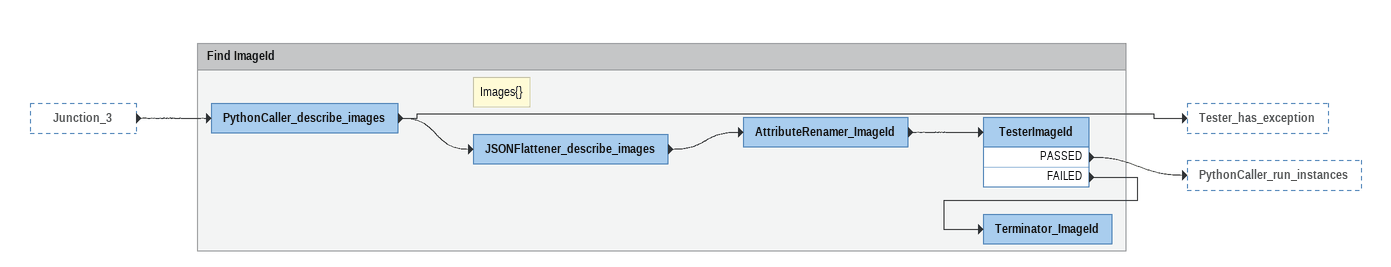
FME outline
Junction_3 [outside]
    -> PythonCaller_describe_images

Bookmark: Find ImageId
PythonCaller_describe_images
    -> JSONFlattener_describe_images
    -> Tester_has_exception
Note: Images{}
JSONFlattener_describe_images
    -> AttributeRenamer_ImageId
AttributeRenamer_ImageId
    -> TesterImageId
TesterImageId
    PASSED -> PythonCaller_run_instances
    FAILED -> Terminator_ImageId
Terminator_ImageId
